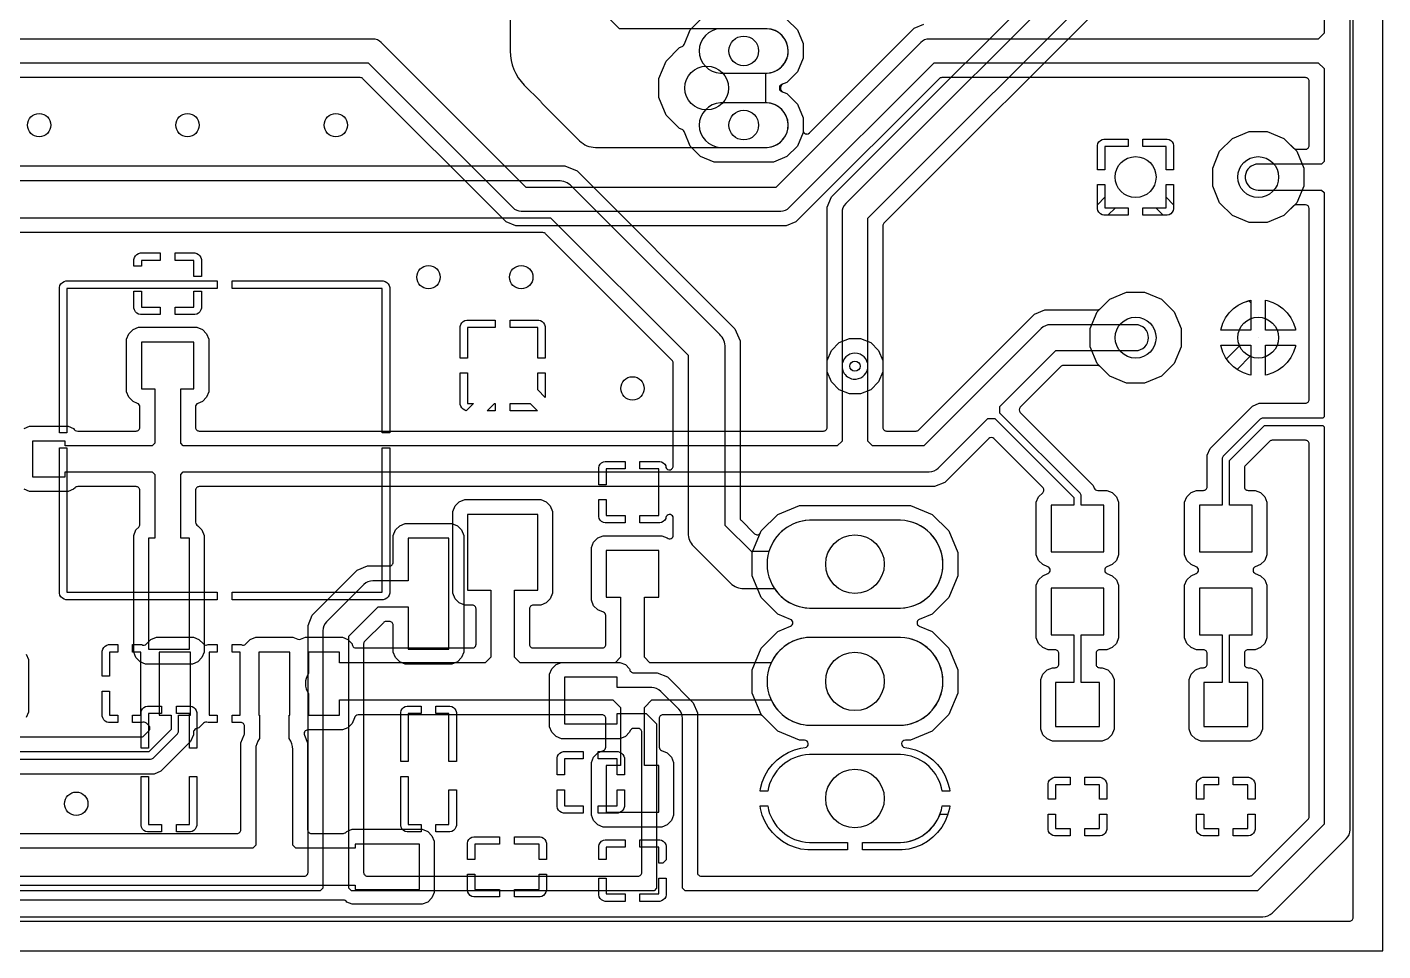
# Model space of a CAD drawing. Header units: millimetres. Extents: x 30 to 140, y 53 to 175.
# Drawn here: x 93.57 to 140, y 53 to 84.64 of the extents above; entities that cross this region are included whole.
import ezdxf

# ---------------------------------------------------------------- set-up
doc = ezdxf.new("R2010")
doc.units = ezdxf.units.MM

msp = doc.modelspace()

# ---------------------------------------------------------------- linework, layer by layer
at = {"layer": '16_copper'}
for points in [[(84.322, 54.016), (138.857, 54.016, 0.414214), (138.984, 54.143), (138.984, 173.857, 0.414214)], [(131.167, 86.18), (122.91, 77.923, 0.198912), (122.872, 77.833), (122.872, 72.836), (122.727, 72.485), (122.46, 72.218), (122.109, 72.073), (121.731, 72.073), (121.38, 72.218), (121.113, 72.485), (120.968, 72.836), (120.968, 78.469), (121.113, 78.82), (130.27, 87.977)], [(130.496, 87.484), (121.606, 78.594, 0.198912), (121.476, 78.28), (121.476, 73.025), (121.479, 72.972), (121.488, 72.921), (121.503, 72.87), (121.525, 72.822), (121.551, 72.777), (121.583, 72.735), (121.62, 72.697), (121.661, 72.664), (121.706, 72.636), (121.753, 72.613), (121.803, 72.596), (121.855, 72.585), (121.907, 72.581), (121.96, 72.582, 0.388225), (122.365, 73.025), (122.365, 78.096), (130.994, 86.726)], [(119.591, 84.897), (119.949, 84.539), (120.142, 84.073), (120.142, 83.567), (119.949, 83.101), (119.591, 82.743), (119.408, 82.667, 0.668175), (119.408, 82.433), (119.591, 82.357), (119.949, 81.999), (120.142, 81.533), (120.142, 81.027), (119.949, 80.561), (119.591, 80.203), (119.125, 80.01), (117.095, 80.01), (116.629, 80.203), (116.271, 80.561), (116.076, 81.033, 0.26182), (116, 81.131), (115.915, 81.166), (115.456, 81.625), (115.207, 82.225), (115.207, 82.875), (115.456, 83.475), (115.915, 83.934), (116, 83.969, 0.246575), (116.076, 84.067), (116.271, 84.539), (116.629, 84.897)], [(91.213, 79.883), (111.987, 79.883), (112.407, 79.709), (117.809, 74.307), (117.983, 73.887), (117.983, 67.836, 0.198912), (118.02, 67.746), (118.479, 67.288, 0.534522), (118.686, 67.329), (118.709, 67.383), (119.275, 67.95), (120.015, 68.256), (123.825, 68.256), (124.565, 67.95), (125.131, 67.383), (125.438, 66.644), (125.438, 65.843), (125.131, 65.103), (124.565, 64.537), (124.124, 64.354, 0.668183), (124.124, 64.119), (124.565, 63.936), (125.131, 63.37), (125.438, 62.63), (125.438, 61.83), (125.131, 61.09), (124.565, 60.524), (123.825, 60.217), (123.645, 60.217, 0.936608), (123.628, 59.964), (123.769, 59.946), (123.992, 59.886), (124.205, 59.798), (124.404, 59.682), (124.587, 59.542), (124.75, 59.379), (124.891, 59.196), (125.006, 58.996), (125.094, 58.783), (125.154, 58.561), (125.166, 58.471), (124.909, 58.471), (124.907, 58.484), (124.884, 58.589, 0.332832), (123.479, 59.722), (120.361, 59.722, 0.355304), (118.931, 58.471), (118.674, 58.471), (118.686, 58.561), (118.746, 58.783), (118.834, 58.996), (118.949, 59.196), (119.09, 59.379), (119.253, 59.542), (119.436, 59.682), (119.635, 59.798), (119.848, 59.886), (120.071, 59.946), (120.212, 59.964, 0.936608), (120.195, 60.217), (120.015, 60.217), (119.275, 60.524), (118.749, 61.05, 0.198912), (118.659, 61.087), (115.341, 61.087, 0.414214), (115.214, 60.96), (115.214, 59.979, 0.30335), (115.293, 59.861), (115.488, 59.781), (115.631, 59.638), (115.708, 59.451), (115.708, 57.649), (115.631, 57.462), (115.488, 57.319), (115.301, 57.242), (113.299, 57.242), (113.112, 57.319), (112.969, 57.462), (112.892, 57.649), (112.892, 59.451), (112.969, 59.638), (113.112, 59.781), (113.307, 59.861, 0.30335), (113.386, 59.979), (113.386, 60.96, 0.414214), (113.259, 61.087), (104.902, 61.087, 0.346066), (104.777, 60.978), (104.698, 60.787), (104.555, 60.644), (104.368, 60.566), (103.18, 60.566, 0.534511), (103.063, 60.391), (103.175, 60.121), (103.175, 57.15, 0.414214), (103.302, 57.023), (104.397, 57.023, 0.133087), (104.461, 57.04), (104.467, 57.045, 0.103496), (104.512, 57.086), (104.699, 57.163), (107.101, 57.163), (107.288, 57.086), (107.431, 56.943), (107.508, 56.756), (107.508, 55.004), (107.431, 54.817), (107.288, 54.674), (107.101, 54.597), (104.699, 54.597), (104.512, 54.674, 0.271857), (104.397, 54.737), (84.665, 54.737, 0.055544)], [(91.703, 78.105), (111.497, 78.105), (116.205, 73.397), (116.205, 67.31, 0.198912), (116.391, 66.861), (117.661, 65.591, 0.198912), (118.11, 65.405), (119.165, 65.405, 0.240613), (120.361, 64.738), (123.479, 64.738, 0.964922), (123.479, 67.748), (120.361, 67.748, 0.321455), (118.973, 66.675), (118.373, 66.675), (117.475, 67.573), (117.475, 73.66, 0.198912), (117.289, 74.109), (112.209, 79.189, 0.198912), (111.76, 79.375), (91.44, 79.375, 0.198912)], [(84.665, 57.023), (100.762, 57.023, 0.414214), (100.889, 57.15), (100.889, 60.121), (101.006, 60.404, 0.098491), (101.016, 60.452), (101.016, 60.693, 0.414214), (100.889, 60.82), (100.584, 60.82), (100.584, 61.074), (100.863, 61.074), (100.863, 63.233), (100.584, 63.233), (100.584, 63.487), (100.897, 63.487, 0.348851), (101.057, 63.51), (101.211, 63.664), (101.397, 63.741), (102.666, 63.741), (102.834, 63.672, 0.198912), (102.931, 63.672), (103.099, 63.741), (104.368, 63.741), (104.555, 63.664), (104.698, 63.521, 0.456762), (104.844, 63.373), (108.814, 63.373, 0.414214), (108.941, 63.5), (108.941, 64.715, 0.414214), (108.814, 64.842), (108.554, 64.842), (108.367, 64.919), (108.224, 65.062), (108.147, 65.249), (108.147, 68.051), (108.224, 68.238), (108.367, 68.381), (108.554, 68.458), (111.156, 68.458), (111.343, 68.381), (111.486, 68.238), (111.563, 68.051), (111.563, 65.249), (111.486, 65.062), (111.343, 64.919), (111.156, 64.842), (110.896, 64.842, 0.414214), (110.769, 64.715), (110.769, 63.5, 0.414214), (110.896, 63.373), (113.259, 63.373, 0.414214), (113.386, 63.5), (113.386, 64.481, 0.30335), (113.307, 64.599), (113.112, 64.679), (112.969, 64.822), (112.892, 65.009), (112.892, 66.811), (112.969, 66.998), (113.112, 67.141), (113.299, 67.218), (115.301, 67.218), (115.489, 67.14, 0.633629), (115.697, 67.238), (115.697, 67.819, 0.769561), (115.46, 67.882), (115.459, 67.88, 0.122603), (115.437, 67.812), (115.403, 67.754), (115.356, 67.707), (115.298, 67.673), (115.233, 67.656), (114.554, 67.656), (114.554, 67.91), (115.2, 67.91), (115.2, 69.51), (114.554, 69.51), (114.554, 69.764), (115.233, 69.764), (115.298, 69.747), (115.356, 69.713), (115.403, 69.666), (115.437, 69.608, 0.920707), (115.694, 69.574), (115.697, 69.598), (115.697, 69.601), (115.697, 73.134, 0.198912), (115.66, 73.224), (111.324, 77.56, 0.198912), (111.234, 77.597), (91.966, 77.597, 0.198912)], [(92.964, 60.325), (97.474, 60.325, 0.198912), (97.564, 60.362), (97.737, 60.535, 0.414208), (97.737, 60.714), (97.653, 60.797, 0.18418), (97.571, 60.834), (97.563, 60.835, 0.122658), (97.493, 60.82), (97.18, 60.82), (97.18, 61.074), (97.46, 61.074), (97.46, 63.233), (97.18, 63.233), (97.18, 63.487), (97.493, 63.487, 0.348855), (97.653, 63.51), (97.807, 63.664), (97.994, 63.741), (99.263, 63.741), (99.449, 63.664), (99.603, 63.51, 0.184157), (99.686, 63.474), (99.694, 63.473, 0.122669), (99.763, 63.487), (100.076, 63.487), (100.076, 63.233), (99.797, 63.233), (99.797, 61.074), (100.076, 61.074), (100.076, 60.82), (99.763, 60.82, 0.348851), (99.603, 60.797), (99.449, 60.644), (99.342, 60.599, 0.303347), (99.263, 60.482), (99.263, 60.402), (99.167, 60.169), (98.15, 59.152), (97.916, 59.055), (90.044, 59.055)], [(84.03, 55.245), (104.8, 55.245), (104.8, 55.105), (107, 55.105), (107, 56.655), (104.8, 56.655), (104.8, 56.515), (102.772, 56.515), (102.667, 56.62), (102.667, 59.893, 0.161858), (102.54, 60.273), (102.54, 61.074), (102.565, 61.074), (102.565, 63.233), (101.498, 63.233), (101.498, 61.074), (101.524, 61.074), (101.524, 60.273, 0.162021), (101.397, 59.893), (101.397, 56.62), (101.292, 56.515), (84.03, 56.515)], [(90.17, 59.563), (97.79, 59.563), (97.795, 59.564, 0.187839), (97.88, 59.6), (98.718, 60.438, 0.198912), (98.755, 60.528), (98.755, 61.074), (99.162, 61.074), (99.162, 63.233), (98.095, 63.233), (98.095, 61.074), (98.501, 61.074), (98.501, 60.581), (97.737, 59.817), (92.382, 59.817)]]:
    msp.add_lwpolyline(points, format="xyb", dxfattribs=at)
for points in [[(118.984, 83.065, 0.906347), (118.909, 84.582), (117.311, 84.582, 0.95208), (117.311, 83.058), (118.909, 83.058)], [(118.984, 80.525, 0.906347), (118.909, 82.042), (117.311, 82.042, 0.95208), (117.311, 80.518), (118.909, 80.518)], [(114.968, 61.595), (119.051, 61.595, 0.28202), (120.361, 60.725), (123.479, 60.725, 0.964922), (123.479, 63.735), (120.361, 63.735, 0.28202), (119.051, 62.865), (114.897, 62.865), (114.706, 63.055), (114.706, 65.11), (115.2, 65.11), (115.2, 66.71), (113.4, 66.71), (113.4, 65.11), (113.894, 65.11), (113.894, 63.055), (113.703, 62.865), (110.452, 62.865), (110.261, 63.055), (110.261, 65.35), (111.055, 65.35), (111.055, 67.95), (108.655, 67.95), (108.655, 65.35), (109.449, 65.35), (109.449, 63.055), (109.258, 62.865), (104.267, 62.865), (104.267, 63.233), (103.2, 63.233), (103.2, 62.498, 0.294174), (103.2, 61.811), (103.2, 61.074), (104.267, 61.074), (104.267, 61.595), (113.632, 61.595), (113.894, 61.333), (113.894, 59.35), (113.4, 59.35), (113.4, 57.75), (115.2, 57.75), (115.2, 59.35), (114.706, 59.35), (114.706, 61.333)], [(120.3, 56.458), (120.071, 56.488), (119.848, 56.548), (119.635, 56.636), (119.436, 56.751), (119.253, 56.892), (119.09, 57.055), (118.949, 57.237), (118.834, 57.437), (118.746, 57.65), (118.686, 57.873), (118.674, 57.963), (118.931, 57.963, 0.355304), (120.361, 56.712), (121.666, 56.712), (121.666, 56.458)], [(122.174, 56.458), (122.174, 56.712), (123.479, 56.712, 0.355304), (124.909, 57.963), (125.166, 57.963), (125.154, 57.873), (125.094, 57.65), (125.006, 57.437), (124.891, 57.237), (124.75, 57.055), (124.587, 56.892), (124.404, 56.751), (124.205, 56.636), (123.992, 56.548), (123.769, 56.488), (123.54, 56.458)], [(114.554, 54.696), (114.554, 54.95), (115.2, 54.95), (115.2, 55.496), (115.44, 55.496, 0.013761), (115.454, 55.496), (115.454, 54.917), (115.437, 54.852), (115.403, 54.794), (115.356, 54.747), (115.298, 54.713), (115.233, 54.696)]]:
    msp.add_lwpolyline(points, format="xyb", close=True, dxfattribs=at)
for points in [[(130.226, 79.754), (130.226, 80.583), (130.243, 80.648), (130.277, 80.706), (130.324, 80.753), (130.382, 80.787), (130.447, 80.804), (131.276, 80.804), (131.276, 80.55), (130.48, 80.55), (130.48, 79.754)], [(132.58, 79.754), (132.58, 80.55), (131.784, 80.55), (131.784, 80.804), (132.613, 80.804), (132.678, 80.787), (132.736, 80.753), (132.783, 80.706), (132.817, 80.648), (132.834, 80.583), (132.834, 79.754)], [(135.42, 77.942), (134.847, 78.179), (134.409, 78.617), (134.172, 79.19), (134.172, 79.81), (134.409, 80.383), (134.847, 80.821), (135.42, 81.058), (136.04, 81.058), (136.613, 80.821), (137.051, 80.383), (137.288, 79.81), (137.288, 79.19), (137.051, 78.617), (136.613, 78.179), (136.04, 77.942)], [(130.447, 78.196), (130.382, 78.213), (130.324, 78.247), (130.277, 78.294), (130.243, 78.352), (130.226, 78.417), (130.226, 79.246), (130.48, 79.246), (130.48, 78.45), (131.276, 78.45), (131.276, 78.196)], [(131.784, 78.196), (131.784, 78.45), (132.58, 78.45), (132.58, 79.246), (132.834, 79.246), (132.834, 78.417), (132.817, 78.352), (132.783, 78.294), (132.736, 78.247), (132.678, 78.213), (132.613, 78.196)], [(94.676, 70.739), (94.676, 75.723), (94.693, 75.788), (94.727, 75.846), (94.774, 75.893), (94.832, 75.927), (94.897, 75.944), (100.076, 75.944), (100.076, 75.69), (94.93, 75.69), (94.93, 70.739)], [(105.73, 70.739), (105.73, 75.69), (100.584, 75.69), (100.584, 75.944), (105.763, 75.944), (105.828, 75.927), (105.886, 75.893), (105.933, 75.846), (105.967, 75.788), (105.984, 75.723), (105.984, 70.739)], [(131.22, 72.442), (130.647, 72.679), (130.209, 73.117), (129.972, 73.69), (129.972, 74.31), (130.209, 74.883), (130.647, 75.321), (131.22, 75.558), (131.84, 75.558), (132.413, 75.321), (132.851, 74.883), (133.088, 74.31), (133.088, 73.69), (132.851, 73.117), (132.413, 72.679), (131.84, 72.442)], [(134.45, 74.254), (134.458, 74.305), (134.522, 74.501), (134.615, 74.683), (134.735, 74.849), (134.881, 74.995), (135.047, 75.115), (135.229, 75.208), (135.425, 75.272), (135.476, 75.28), (135.476, 74.254)], [(135.984, 74.254), (135.984, 75.28), (136.035, 75.272), (136.231, 75.208), (136.413, 75.115), (136.579, 74.995), (136.725, 74.849), (136.845, 74.683), (136.938, 74.501), (137.002, 74.305), (137.01, 74.254)], [(108.401, 73.304), (108.401, 74.383), (108.418, 74.448), (108.452, 74.506), (108.499, 74.553), (108.557, 74.587), (108.622, 74.604), (109.601, 74.604), (109.601, 74.35), (108.655, 74.35), (108.655, 73.304)], [(111.055, 73.304), (111.055, 74.35), (110.109, 74.35), (110.109, 74.604), (111.088, 74.604), (111.153, 74.587), (111.211, 74.553), (111.258, 74.506), (111.292, 74.448), (111.309, 74.383), (111.309, 73.304)], [(135.73, 74), (135.73, 74), (135.73, 74), (135.73, 74)], [(135.425, 72.728), (135.229, 72.792), (135.047, 72.885), (134.881, 73.005), (134.735, 73.151), (134.615, 73.317), (134.522, 73.499), (134.458, 73.695), (134.45, 73.746), (135.476, 73.746), (135.476, 72.72)], [(135.984, 73.746), (137.01, 73.746), (137.002, 73.695), (136.938, 73.499), (136.845, 73.317), (136.725, 73.151), (136.579, 73.005), (136.413, 72.885), (136.231, 72.792), (136.035, 72.728), (135.984, 72.72)], [(108.557, 71.513), (108.499, 71.547), (108.452, 71.594), (108.418, 71.652), (108.401, 71.717), (108.401, 72.796), (108.655, 72.796), (108.655, 71.75), (108.856, 71.75), (108.606, 71.5)], [(111.055, 72.209), (111.055, 72.796), (111.309, 72.796), (111.309, 71.955)], [(109.32, 71.496), (109.574, 71.75), (109.601, 71.75), (109.601, 71.496)], [(110.109, 71.496), (110.109, 71.75), (110.796, 71.75), (111.05, 71.496)], [(94.897, 65.026), (94.832, 65.043), (94.774, 65.077), (94.727, 65.124), (94.693, 65.182), (94.676, 65.247), (94.676, 70.231), (94.93, 70.231), (94.93, 65.28), (100.076, 65.28), (100.076, 65.026)], [(100.584, 65.026), (100.584, 65.28), (105.73, 65.28), (105.73, 70.231), (105.984, 70.231), (105.984, 65.247), (105.967, 65.182), (105.933, 65.124), (105.886, 65.077), (105.828, 65.043), (105.763, 65.026)], [(113.146, 68.964), (113.146, 69.543), (113.163, 69.608), (113.197, 69.666), (113.244, 69.713), (113.302, 69.747), (113.367, 69.764), (114.046, 69.764), (114.046, 69.51), (113.4, 69.51), (113.4, 68.964)], [(113.367, 67.656), (113.302, 67.673), (113.244, 67.707), (113.197, 67.754), (113.163, 67.812), (113.146, 67.877), (113.146, 68.456), (113.4, 68.456), (113.4, 67.91), (114.046, 67.91), (114.046, 67.656)], [(96.139, 62.408), (96.139, 63.267), (96.156, 63.331), (96.19, 63.389), (96.237, 63.437), (96.295, 63.47), (96.36, 63.487), (96.672, 63.487), (96.672, 63.233), (96.393, 63.233), (96.393, 62.408)], [(96.36, 60.82), (96.295, 60.838), (96.237, 60.871), (96.19, 60.918), (96.156, 60.976), (96.139, 61.041), (96.139, 61.9), (96.393, 61.9), (96.393, 61.074), (96.672, 61.074), (96.672, 60.82)], [(108.646, 56.134), (108.646, 56.688), (108.663, 56.753), (108.697, 56.811), (108.744, 56.858), (108.802, 56.892), (108.867, 56.909), (109.746, 56.909), (109.746, 56.655), (108.9, 56.655), (108.9, 56.134)], [(111.1, 56.134), (111.1, 56.655), (110.254, 56.655), (110.254, 56.909), (111.133, 56.909), (111.198, 56.892), (111.256, 56.858), (111.303, 56.811), (111.337, 56.753), (111.354, 56.688), (111.354, 56.134)], [(113.146, 56.134), (113.146, 56.583), (113.163, 56.648), (113.197, 56.706), (113.244, 56.753), (113.302, 56.787), (113.367, 56.804), (114.046, 56.804), (114.046, 56.55), (113.4, 56.55), (113.4, 56.134)], [(115.2, 56.004), (115.2, 56.55), (114.554, 56.55), (114.554, 56.804), (115.233, 56.804), (115.298, 56.787), (115.356, 56.753), (115.403, 56.706), (115.437, 56.648), (115.454, 56.583), (115.454, 56.123), (115.335, 56.004)], [(108.867, 54.851), (108.802, 54.868), (108.744, 54.902), (108.697, 54.949), (108.663, 55.007), (108.646, 55.072), (108.646, 55.626), (108.9, 55.626), (108.9, 55.105), (109.746, 55.105), (109.746, 54.851)], [(110.254, 54.851), (110.254, 55.105), (111.1, 55.105), (111.1, 55.626), (111.354, 55.626), (111.354, 55.072), (111.337, 55.007), (111.303, 54.949), (111.256, 54.902), (111.198, 54.868), (111.133, 54.851)], [(113.367, 54.696), (113.302, 54.713), (113.244, 54.747), (113.197, 54.794), (113.163, 54.852), (113.146, 54.917), (113.146, 55.496), (113.4, 55.496), (113.4, 54.95), (114.046, 54.95), (114.046, 54.696)]]:
    msp.add_lwpolyline(points, close=True, dxfattribs=at)
msp.add_lwpolyline([(93.534, 63.166), (93.611, 62.979), (93.611, 61.177), (93.534, 60.99)], dxfattribs=at)
at = {"layer": '1_copper'}
for points in [[(86.36, 54.166), (135.89, 54.166, 0.198912), (136.204, 54.296), (138.744, 56.836, 0.198912), (138.875, 57.15), (138.875, 100.965)], [(110.109, 100.903), (110.109, 83.82, 0.198912), (110.593, 82.653), (111.145, 82.1, 0.038456), (111.221, 82.011), (112.491, 80.741, 0.198912), (113.03, 80.518), (118.909, 80.518, 0.975753), (118.872, 82.042), (118.872, 83.058, 0.975753), (118.909, 84.582), (113.854, 84.582), (113.411, 85.025)], [(137.986, 90.726), (137.986, 84.425), (137.787, 84.226), (124.46, 84.226, 0.198912), (124.173, 84.107), (119.212, 79.146), (110.658, 79.146), (105.697, 84.107, 0.198912), (105.41, 84.226), (89.471, 84.226)], [(119.591, 84.897), (119.949, 84.539), (120.142, 84.073), (120.142, 83.567), (119.949, 83.101), (119.591, 82.743), (119.458, 82.688, 0.143893), (119.403, 82.643), (119.396, 82.633, 0.524682), (119.458, 82.412), (119.591, 82.357), (119.949, 81.999), (120.142, 81.533), (120.142, 81.102), (120.143, 81.095), (120.143, 81.089), (120.144, 81.081), (120.145, 81.074), (120.147, 81.068), (120.149, 81.061), (120.152, 81.054), (120.154, 81.047), (120.158, 81.042), (120.16, 81.036), (120.165, 81.03), (120.169, 81.023), (120.174, 81.019), (120.178, 81.014), (120.184, 81.009), (120.189, 81.003), (120.194, 81), (120.199, 80.996), (120.206, 80.992), (120.212, 80.988), (120.219, 80.986), (120.224, 80.983), (120.232, 80.981), (120.239, 80.978), (120.245, 80.978), (120.252, 80.976), (120.259, 80.976), (120.267, 80.975), (120.273, 80.975, 0.190068), (120.359, 81.012), (123.942, 84.595), (124.278, 84.734)], [(83.957, 83.414), (105.242, 83.414), (110.203, 78.453, 0.198912), (110.49, 78.334), (119.38, 78.334, 0.198912), (119.667, 78.453), (124.628, 83.414), (137.787, 83.414), (137.986, 83.215), (137.986, 80.035), (137.895, 79.945), (135.73, 79.945, 0.915332), (135.652, 79.062), (135.73, 79.056), (137.897, 79.056), (137.986, 78.967), (137.986, 71.291), (137.941, 71.247), (135.89, 71.247, 0.198912), (135.8, 71.21), (134.53, 69.94, 0.198912), (134.493, 69.85), (134.493, 68.262), (133.719, 68.262), (133.719, 66.662), (135.522, 66.662), (135.522, 68.262), (134.747, 68.262), (134.747, 69.797), (135.943, 70.993), (137.941, 70.993), (137.986, 70.949), (137.986, 57.334), (135.706, 55.055), (116.103, 55.055), (116.015, 55.143), (116.015, 60.96, 0.198912), (115.884, 61.274), (115.271, 61.887, 0.198912), (114.957, 62.017), (113.77, 62.017), (113.77, 62.373), (111.97, 62.373), (111.97, 60.773), (113.77, 60.773), (113.77, 61.128), (114.773, 61.128), (115.126, 60.776), (115.126, 55.143), (115.037, 55.055), (104.673, 55.055), (104.585, 55.143), (104.585, 63.776), (105.594, 64.785), (106.615, 64.785), (106.615, 63.33), (108.015, 63.33), (108.015, 67.13), (106.615, 67.13), (106.615, 65.675), (105.41, 65.675, 0.198912), (105.096, 65.544), (103.826, 64.274, 0.198912), (103.696, 63.96), (103.696, 55.143), (103.607, 55.055), (86.544, 55.055)], [(86.807, 55.562), (103.061, 55.562, 0.414214), (103.188, 55.689), (103.188, 64.149), (103.333, 64.5), (104.87, 66.037), (105.221, 66.182), (105.98, 66.182, 0.414214), (106.107, 66.309), (106.107, 67.231), (106.184, 67.418), (106.327, 67.561), (106.514, 67.638), (108.116, 67.638), (108.303, 67.561), (108.446, 67.418), (108.523, 67.231), (108.523, 63.229), (108.446, 63.042), (108.303, 62.899), (108.116, 62.822), (106.514, 62.822), (106.327, 62.899), (106.184, 63.042), (106.107, 63.229), (106.107, 64.151, 0.414214), (105.98, 64.278), (105.857, 64.278, 0.198912), (105.767, 64.24), (105.13, 63.603, 0.198912), (105.092, 63.513), (105.092, 55.689, 0.414214), (105.219, 55.562), (114.491, 55.562, 0.414214), (114.618, 55.689), (114.618, 60.493, 0.414214), (114.491, 60.62), (114.342, 60.62, 0.30335), (114.225, 60.542), (114.201, 60.485), (114.058, 60.342), (113.871, 60.265), (111.869, 60.265), (111.683, 60.342), (111.54, 60.485), (111.462, 60.672), (111.462, 62.474), (111.54, 62.661), (111.683, 62.804), (111.869, 62.881), (113.871, 62.881), (114.058, 62.804), (114.201, 62.661, 0.431477), (114.342, 62.525), (115.147, 62.525), (115.497, 62.38), (116.377, 61.5), (116.522, 61.149), (116.522, 55.689, 0.414214), (116.649, 55.562), (135.443, 55.562, 0.198912), (135.533, 55.6), (137.44, 57.507, 0.198912), (137.478, 57.597), (137.478, 70.358, 0.414214), (137.351, 70.485), (136.206, 70.485, 0.198912), (136.116, 70.448), (135.292, 69.624, 0.198912), (135.255, 69.534), (135.255, 68.897, 0.414214), (135.382, 68.77), (135.623, 68.77), (135.809, 68.693), (135.952, 68.55), (136.029, 68.363), (136.029, 66.561), (135.952, 66.374), (135.809, 66.231), (135.631, 66.157, 0.668183), (135.631, 65.923), (135.809, 65.849), (135.952, 65.706), (136.029, 65.519), (136.029, 63.717), (135.952, 63.53), (135.809, 63.387), (135.623, 63.31), (135.382, 63.31, 0.414214), (135.255, 63.183), (135.255, 62.825, 0.414214), (135.382, 62.698), (135.471, 62.698), (135.658, 62.621), (135.801, 62.478), (135.878, 62.291), (135.878, 60.589), (135.801, 60.402), (135.658, 60.259), (135.471, 60.182), (133.769, 60.182), (133.582, 60.259), (133.439, 60.402), (133.362, 60.589), (133.362, 62.291), (133.439, 62.478), (133.582, 62.621), (133.769, 62.698), (133.858, 62.698, 0.414214), (133.985, 62.825), (133.985, 63.183, 0.414214), (133.858, 63.31), (133.617, 63.31), (133.431, 63.387), (133.288, 63.53), (133.21, 63.717), (133.21, 65.519), (133.288, 65.706), (133.431, 65.849), (133.609, 65.923, 0.668183), (133.609, 66.157), (133.431, 66.231), (133.288, 66.374), (133.21, 66.561), (133.21, 68.363), (133.288, 68.55), (133.431, 68.693), (133.617, 68.77), (133.858, 68.77, 0.414214), (133.985, 68.897), (133.985, 69.976), (134.082, 70.21), (135.53, 71.658), (135.764, 71.755), (137.351, 71.755, 0.414214), (137.478, 71.882), (137.478, 78.421, 0.414214), (137.351, 78.547), (137.033, 78.547, 0.198912), (136.944, 78.51), (136.613, 78.179), (136.04, 77.942), (135.42, 77.942), (134.847, 78.179), (134.409, 78.617), (134.172, 79.19), (134.172, 79.81), (134.409, 80.383), (134.847, 80.821), (135.42, 81.058), (136.04, 81.058), (136.613, 80.821), (136.944, 80.49, 0.198912), (137.033, 80.452), (137.351, 80.452, 0.414214), (137.478, 80.579), (137.478, 82.779, 0.414214), (137.351, 82.906), (124.891, 82.906, 0.198912), (124.802, 82.868), (120.173, 78.24), (120.173, 78.24), (119.898, 77.965), (119.562, 77.826), (110.308, 77.826), (109.972, 77.965), (105.068, 82.868, 0.198912), (104.979, 82.906), (84.246, 82.906, 0.198912)], [(93.462, 70.891), (93.649, 70.968), (94.971, 70.968), (95.158, 70.891, 0.337397), (95.299, 70.802), (97.302, 70.802, 0.414214), (97.429, 70.929), (97.429, 71.634, 0.30335), (97.351, 71.751), (97.194, 71.816), (97.051, 71.959), (96.973, 72.146), (96.973, 73.948), (97.051, 74.135), (97.194, 74.278), (97.38, 74.355), (99.382, 74.355), (99.569, 74.278), (99.712, 74.135), (99.789, 73.948), (99.789, 72.146), (99.712, 71.959), (99.569, 71.816), (99.412, 71.751, 0.30335), (99.334, 71.634), (99.334, 70.929, 0.414214), (99.461, 70.802), (120.841, 70.802, 0.414214), (120.968, 70.929), (120.968, 73.214), (121.113, 73.565), (121.38, 73.832), (121.731, 73.977), (122.109, 73.977), (122.46, 73.832), (122.727, 73.565), (122.872, 73.214), (122.872, 70.929, 0.414214), (122.999, 70.802), (124.013, 70.802, 0.198912), (124.103, 70.84), (128.07, 74.807), (128.421, 74.952), (130.227, 74.952, 0.198912), (130.316, 74.99), (130.647, 75.321), (131.22, 75.558), (131.84, 75.558), (132.413, 75.321), (132.851, 74.883), (133.088, 74.31), (133.088, 73.69), (132.851, 73.117), (132.413, 72.679), (131.84, 72.442), (131.22, 72.442), (130.647, 72.679), (130.316, 73.01, 0.198912), (130.227, 73.047), (129.057, 73.047, 0.198912), (128.967, 73.01), (127.577, 71.62, 0.414214), (127.577, 71.441), (129.882, 69.136), (130.078, 68.94), (130.116, 68.848, 0.30335), (130.233, 68.77), (130.543, 68.77), (130.729, 68.693), (130.872, 68.55), (130.949, 68.363), (130.949, 66.561), (130.872, 66.374), (130.729, 66.231), (130.551, 66.157, 0.668183), (130.551, 65.923), (130.729, 65.849), (130.872, 65.706), (130.949, 65.519), (130.949, 63.717), (130.872, 63.53), (130.729, 63.387), (130.543, 63.31), (130.302, 63.31, 0.414214), (130.175, 63.183), (130.175, 62.825, 0.414214), (130.302, 62.698), (130.391, 62.698), (130.578, 62.621), (130.721, 62.478), (130.798, 62.291), (130.798, 60.589), (130.721, 60.402), (130.578, 60.259), (130.391, 60.182), (128.689, 60.182), (128.502, 60.259), (128.359, 60.402), (128.282, 60.589), (128.282, 62.291), (128.359, 62.478), (128.502, 62.621), (128.689, 62.698), (128.778, 62.698, 0.414214), (128.905, 62.825), (128.905, 63.183, 0.414214), (128.778, 63.31), (128.537, 63.31), (128.351, 63.387), (128.208, 63.53), (128.131, 63.717), (128.131, 65.519), (128.208, 65.706), (128.351, 65.849), (128.529, 65.923, 0.668183), (128.529, 66.157), (128.351, 66.231), (128.208, 66.374), (128.131, 66.561), (128.131, 68.363), (128.208, 68.55), (128.35, 68.692, 0.414214), (128.35, 68.872), (126.679, 70.543, 0.414214), (126.5, 70.543), (125, 69.043), (124.649, 68.898), (99.461, 68.898, 0.414214), (99.334, 68.77), (99.334, 67.678, 0.267899), (99.413, 67.561), (99.556, 67.418), (99.633, 67.231), (99.633, 63.229), (99.556, 63.042), (99.413, 62.899), (99.226, 62.822), (97.624, 62.822), (97.437, 62.899), (97.294, 63.042), (97.217, 63.229), (97.217, 67.231), (97.294, 67.418), (97.392, 67.515, 0.198912), (97.429, 67.605), (97.429, 68.77, 0.414214), (97.302, 68.898), (95.299, 68.898, 0.198917), (95.209, 68.86), (95.158, 68.809), (94.971, 68.732), (93.649, 68.732), (93.462, 68.809)]]:
    msp.add_lwpolyline(points, format="xyb", dxfattribs=at)
for points in [[(130.226, 79.754), (130.226, 80.583), (130.243, 80.648), (130.277, 80.706), (130.324, 80.753), (130.382, 80.787), (130.447, 80.804), (131.276, 80.804), (131.276, 80.55), (130.48, 80.55), (130.48, 79.754)], [(132.58, 79.754), (132.58, 80.55), (131.784, 80.55), (131.784, 80.804), (132.613, 80.804), (132.678, 80.787), (132.736, 80.753), (132.783, 80.706), (132.817, 80.648), (132.834, 80.583), (132.834, 79.754)], [(130.226, 79.246), (130.48, 79.246), (130.48, 78.809), (130.226, 78.555)], [(132.58, 78.809), (132.58, 79.246), (132.834, 79.246), (132.834, 78.555)], [(130.585, 78.196), (130.839, 78.45), (131.276, 78.45), (131.276, 78.196)], [(131.784, 78.196), (131.784, 78.45), (132.221, 78.45), (132.475, 78.196)], [(97.227, 76.454), (97.227, 76.68), (97.245, 76.745), (97.278, 76.803), (97.325, 76.85), (97.383, 76.884), (97.448, 76.901), (98.127, 76.901), (98.127, 76.647), (97.481, 76.647), (97.481, 76.454)], [(99.281, 76.101), (99.281, 76.647), (98.635, 76.647), (98.635, 76.901), (99.315, 76.901), (99.379, 76.884), (99.437, 76.85), (99.485, 76.803), (99.518, 76.745), (99.535, 76.68), (99.535, 76.101)], [(97.448, 74.793), (97.383, 74.81), (97.325, 74.844), (97.278, 74.891), (97.245, 74.949), (97.227, 75.014), (97.227, 75.593), (97.481, 75.593), (97.481, 75.047), (98.127, 75.047), (98.127, 74.793)], [(98.635, 74.793), (98.635, 75.047), (99.281, 75.047), (99.281, 75.593), (99.535, 75.593), (99.535, 75.014), (99.518, 74.949), (99.485, 74.891), (99.437, 74.844), (99.379, 74.81), (99.315, 74.793)], [(134.45, 74.254), (134.458, 74.305), (134.522, 74.501), (134.615, 74.683), (134.735, 74.849), (134.881, 74.995), (135.047, 75.115), (135.229, 75.208), (135.405, 75.266), (135.476, 75.195), (135.476, 74.254)], [(135.984, 74.254), (135.984, 75.28), (136.035, 75.272), (136.231, 75.208), (136.413, 75.115), (136.579, 74.995), (136.725, 74.849), (136.845, 74.683), (136.938, 74.501), (137.002, 74.305), (137.01, 74.254)], [(134.615, 73.317), (134.522, 73.499), (134.458, 73.695), (134.45, 73.746), (135.117, 73.746), (134.645, 73.274)], [(135.425, 72.728), (135.229, 72.792), (135.047, 72.885), (135.004, 72.915), (135.476, 73.387), (135.476, 72.72)], [(135.984, 73.746), (137.01, 73.746), (137.002, 73.695), (136.938, 73.499), (136.845, 73.317), (136.725, 73.151), (136.579, 73.005), (136.413, 72.885), (136.231, 72.792), (136.035, 72.728), (135.984, 72.72)], [(130.29, 62.19), (129.667, 62.19), (129.667, 63.818), (130.442, 63.818), (130.442, 65.418), (128.638, 65.418), (128.638, 63.818), (129.413, 63.818), (129.413, 62.19), (128.79, 62.19), (128.79, 60.69), (130.29, 60.69)], [(135.37, 62.19), (134.747, 62.19), (134.747, 63.818), (135.522, 63.818), (135.522, 65.418), (133.719, 65.418), (133.719, 63.818), (134.493, 63.818), (134.493, 62.19), (133.87, 62.19), (133.87, 60.69), (135.37, 60.69)], [(97.471, 59.944), (97.471, 61.163), (97.488, 61.228), (97.522, 61.286), (97.569, 61.333), (97.627, 61.367), (97.692, 61.384), (98.171, 61.384), (98.171, 61.13), (97.725, 61.13), (97.725, 59.944)], [(99.125, 59.944), (99.125, 61.13), (98.679, 61.13), (98.679, 61.384), (99.158, 61.384), (99.223, 61.367), (99.281, 61.333), (99.328, 61.286), (99.362, 61.228), (99.379, 61.163), (99.379, 59.944)], [(106.361, 59.484), (106.361, 61.163), (106.378, 61.228), (106.412, 61.286), (106.459, 61.333), (106.517, 61.367), (106.582, 61.384), (107.061, 61.384), (107.061, 61.13), (106.615, 61.13), (106.615, 59.484)], [(108.015, 59.484), (108.015, 61.13), (107.569, 61.13), (107.569, 61.384), (108.048, 61.384), (108.113, 61.367), (108.171, 61.333), (108.218, 61.286), (108.252, 61.228), (108.269, 61.163), (108.269, 59.484)], [(111.716, 59.027), (111.716, 59.606), (111.734, 59.671), (111.767, 59.729), (111.814, 59.776), (111.872, 59.81), (111.937, 59.827), (112.616, 59.827), (112.616, 59.573), (111.97, 59.573), (111.97, 59.027)], [(113.77, 59.027), (113.77, 59.573), (113.124, 59.573), (113.124, 59.827), (113.804, 59.827), (113.868, 59.81), (113.926, 59.776), (113.974, 59.729), (114.007, 59.671), (114.024, 59.606), (114.024, 59.027)], [(97.692, 57.076), (97.627, 57.093), (97.569, 57.127), (97.522, 57.174), (97.488, 57.232), (97.471, 57.297), (97.471, 58.976), (97.725, 58.976), (97.725, 57.33), (98.171, 57.33), (98.171, 57.076)], [(98.679, 57.076), (98.679, 57.33), (99.125, 57.33), (99.125, 58.976), (99.379, 58.976), (99.379, 57.297), (99.362, 57.232), (99.328, 57.174), (99.281, 57.127), (99.223, 57.093), (99.158, 57.076)], [(106.582, 57.076), (106.517, 57.093), (106.459, 57.127), (106.412, 57.174), (106.378, 57.232), (106.361, 57.297), (106.361, 58.976), (106.615, 58.976), (106.615, 57.33), (107.061, 57.33), (107.061, 57.076)], [(107.569, 57.076), (107.569, 57.33), (108.015, 57.33), (108.015, 58.519), (108.269, 58.519), (108.269, 57.297), (108.252, 57.232), (108.218, 57.174), (108.171, 57.127), (108.113, 57.093), (108.048, 57.076)], [(111.937, 57.719), (111.872, 57.736), (111.814, 57.77), (111.767, 57.817), (111.734, 57.875), (111.716, 57.94), (111.716, 58.519), (111.97, 58.519), (111.97, 57.973), (112.616, 57.973), (112.616, 57.719)], [(113.124, 57.719), (113.124, 57.973), (113.77, 57.973), (113.77, 58.519), (114.024, 58.519), (114.024, 57.94), (114.007, 57.875), (113.974, 57.817), (113.926, 57.77), (113.868, 57.736), (113.804, 57.719)], [(128.536, 58.194), (128.536, 58.723), (128.553, 58.788), (128.587, 58.846), (128.634, 58.893), (128.692, 58.927), (128.757, 58.944), (129.286, 58.944), (129.286, 58.69), (128.79, 58.69), (128.79, 58.194)], [(130.29, 58.194), (130.29, 58.69), (129.794, 58.69), (129.794, 58.944), (130.323, 58.944), (130.388, 58.927), (130.446, 58.893), (130.493, 58.846), (130.527, 58.788), (130.544, 58.723), (130.544, 58.194)], [(133.616, 58.194), (133.616, 58.723), (133.633, 58.788), (133.667, 58.846), (133.714, 58.893), (133.772, 58.927), (133.837, 58.944), (134.366, 58.944), (134.366, 58.69), (133.87, 58.69), (133.87, 58.194)], [(135.37, 58.194), (135.37, 58.69), (134.874, 58.69), (134.874, 58.944), (135.403, 58.944), (135.468, 58.927), (135.526, 58.893), (135.573, 58.846), (135.607, 58.788), (135.624, 58.723), (135.624, 58.194)], [(128.757, 56.936), (128.692, 56.953), (128.634, 56.987), (128.587, 57.034), (128.553, 57.092), (128.536, 57.157), (128.536, 57.686), (128.79, 57.686), (128.79, 57.19), (129.286, 57.19), (129.286, 56.936)], [(129.794, 56.936), (129.794, 57.19), (130.29, 57.19), (130.29, 57.686), (130.544, 57.686), (130.544, 57.157), (130.527, 57.092), (130.493, 57.034), (130.446, 56.987), (130.388, 56.953), (130.323, 56.936)], [(133.837, 56.936), (133.772, 56.953), (133.714, 56.987), (133.667, 57.034), (133.633, 57.092), (133.616, 57.157), (133.616, 57.686), (133.87, 57.686), (133.87, 57.19), (134.366, 57.19), (134.366, 56.936)], [(134.874, 56.936), (134.874, 57.19), (135.37, 57.19), (135.37, 57.686), (135.624, 57.686), (135.624, 57.157), (135.607, 57.092), (135.573, 57.034), (135.526, 56.987), (135.468, 56.953), (135.403, 56.936)]]:
    msp.add_lwpolyline(points, close=True, dxfattribs=at)
for points in [[(98.914, 69.406), (124.46, 69.406, 0.198912), (124.774, 69.536), (126.473, 71.234), (126.706, 71.234), (129.413, 68.527), (129.413, 68.262), (128.638, 68.262), (128.638, 66.662), (130.442, 66.662), (130.442, 68.262), (129.667, 68.262), (129.667, 68.58, 0.198912), (129.63, 68.67), (126.886, 71.414), (126.886, 71.647), (128.794, 73.556), (131.53, 73.556, 1), (131.53, 74.445), (128.61, 74.445, 0.198912), (128.296, 74.314), (124.276, 70.294), (122.525, 70.294), (122.365, 70.455), (122.365, 73.025, 1), (121.476, 73.025), (121.476, 70.455), (121.315, 70.294), (98.914, 70.294), (98.826, 70.383), (98.826, 72.247), (99.281, 72.247), (99.281, 73.847), (97.481, 73.847), (97.481, 72.247), (97.937, 72.247), (97.937, 70.383), (97.848, 70.294), (94.87, 70.294), (94.87, 70.46), (93.75, 70.46), (93.75, 69.24), (94.87, 69.24), (94.87, 69.406), (97.848, 69.406), (97.937, 69.317), (97.937, 67.13), (97.725, 67.13), (97.725, 63.33), (99.125, 63.33), (99.125, 67.13), (98.826, 67.13), (98.826, 69.317)], [(124.884, 58.589, 0.332832), (123.479, 59.722), (120.361, 59.722, 0.355304), (118.931, 58.471), (118.674, 58.471), (118.686, 58.561), (118.746, 58.783), (118.834, 58.996), (118.949, 59.196), (119.09, 59.379), (119.253, 59.542), (119.436, 59.682), (119.635, 59.798), (119.848, 59.886), (120.071, 59.946), (120.212, 59.964, 0.936608), (120.195, 60.217), (120.015, 60.217), (119.275, 60.524), (118.709, 61.09), (118.402, 61.83), (118.402, 62.63), (118.709, 63.37), (119.275, 63.936), (119.716, 64.119, 0.668183), (119.716, 64.354), (119.275, 64.537), (118.709, 65.103), (118.402, 65.843), (118.402, 66.644), (118.709, 67.383), (119.275, 67.95), (120.015, 68.256), (123.825, 68.256), (124.565, 67.95), (125.131, 67.383), (125.438, 66.644), (125.438, 65.843), (125.131, 65.103), (124.565, 64.537), (124.124, 64.354, 0.668183), (124.124, 64.119), (124.565, 63.936), (125.131, 63.37), (125.438, 62.63), (125.438, 61.83), (125.131, 61.09), (124.565, 60.524), (123.825, 60.217), (123.645, 60.217, 0.936608), (123.628, 59.964), (123.769, 59.946), (123.992, 59.886), (124.205, 59.798), (124.404, 59.682), (124.587, 59.542), (124.75, 59.379), (124.891, 59.196), (125.006, 58.996), (125.094, 58.783), (125.154, 58.561), (125.166, 58.471), (124.909, 58.471), (124.907, 58.484)], [(123.586, 64.746, 0.931033), (123.479, 67.748), (120.361, 67.748, 0.964922), (120.361, 64.738), (123.479, 64.738)], [(123.586, 60.733, 0.931033), (123.479, 63.735), (120.361, 63.735, 0.964922), (120.361, 60.725), (123.479, 60.725)], [(120.3, 56.458), (120.071, 56.488), (119.848, 56.548), (119.635, 56.636), (119.436, 56.751), (119.253, 56.892), (119.09, 57.055), (118.949, 57.237), (118.834, 57.437), (118.746, 57.65), (118.686, 57.873), (118.674, 57.963), (118.931, 57.963, 0.355304), (120.361, 56.712), (121.666, 56.712), (121.666, 56.458)], [(122.174, 56.458), (122.174, 56.712), (123.479, 56.712, 0.302403), (124.833, 57.686), (125.104, 57.686), (125.094, 57.65), (125.006, 57.437), (124.891, 57.237), (124.75, 57.055), (124.587, 56.892), (124.404, 56.751), (124.205, 56.636), (123.992, 56.548), (123.769, 56.488), (123.54, 56.458)]]:
    msp.add_lwpolyline(points, format="xyb", close=True, dxfattribs=at)
at = {"layer": 'drills_PTH'}
for centre, radius in [((118.11, 83.82), 0.508), ((116.84, 82.55), 0.75), ((118.11, 81.28), 0.508), ((131.53, 79.5), 0.7), ((135.73, 79.5), 0.7), ((131.53, 74), 0.7), ((135.73, 74), 0.7), ((121.92, 66.243), 1.003), ((121.92, 62.23), 1.003), ((121.92, 58.217), 1.003)]:
    msp.add_circle(centre, radius, dxfattribs=at)
at = {"layer": 'drills_via_1_16'}
for centre, radius in [((93.98, 81.28), 0.4), ((99.06, 81.28), 0.4), ((104.14, 81.28), 0.4), ((107.315, 76.073), 0.4), ((110.49, 76.073), 0.4), ((121.92, 73.025), 0.175), ((114.3, 72.263), 0.4), ((95.25, 58.039), 0.4)]:
    msp.add_circle(centre, radius, dxfattribs=at)
at = {"layer": 'outline'}
msp.add_lwpolyline([(30, 53), (140, 53), (140, 175), (30, 175), (30, 53)], close=True, dxfattribs=at)

doc.saveas('drawing.dxf')
